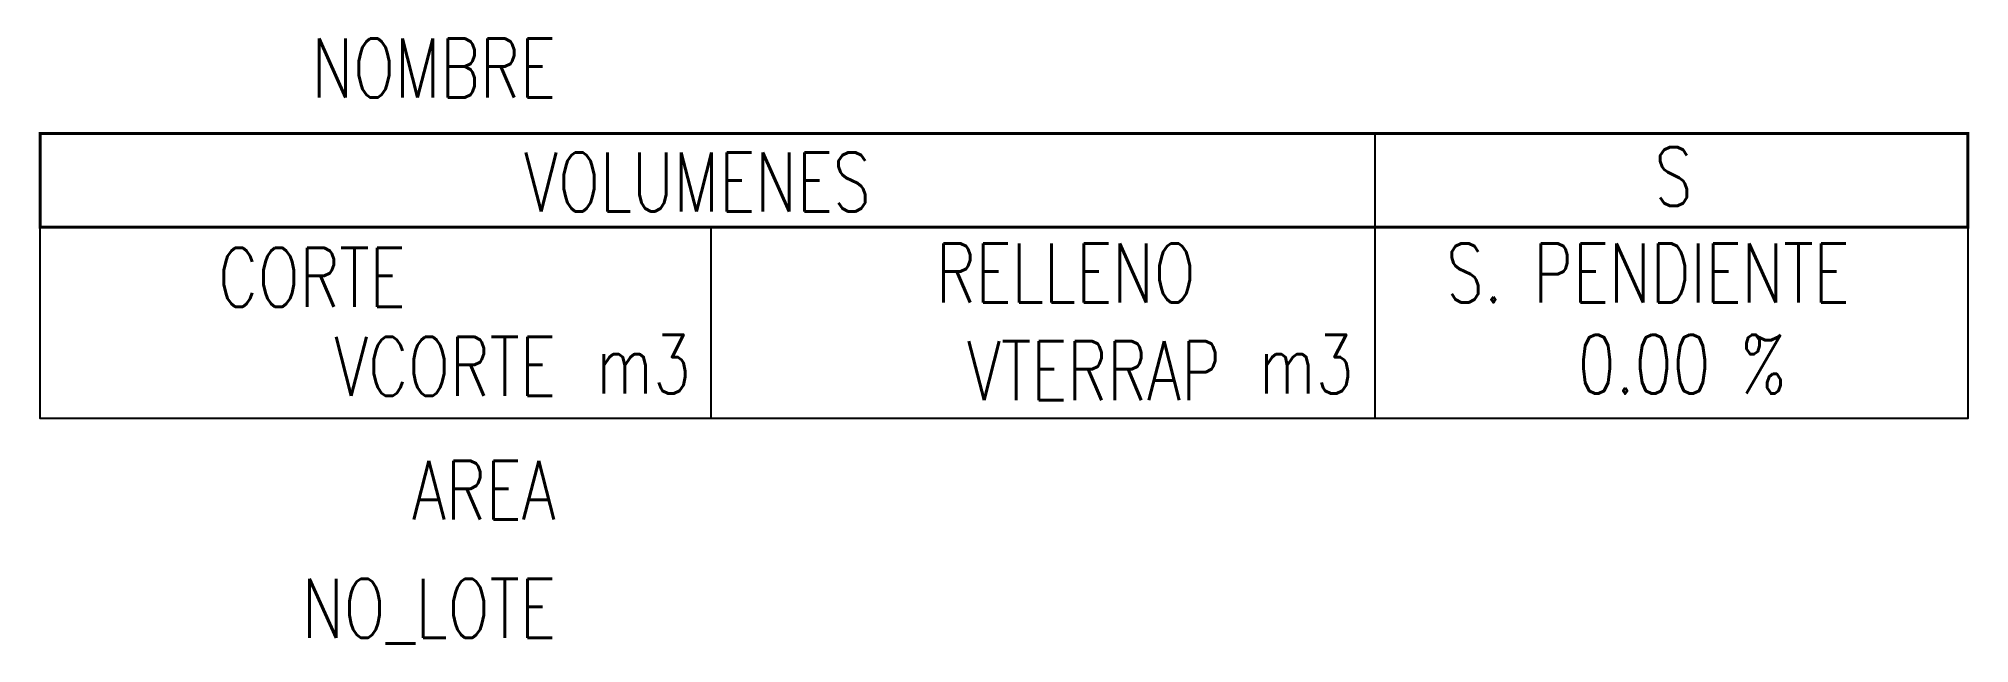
# Model space of a CAD drawing. Extents: x -0.1 to 65.5, y -7.6 to 12.9.
import ezdxf
from ezdxf.enums import TextEntityAlignment as Align

# ---------------------------------------------------------------- set-up
doc = ezdxf.new("R2010")
doc.units = 0
doc.header["$MEASUREMENT"] = 0
doc.layers.add('NIVTNF', color=3, linetype='CONTINUOUS')
doc.styles.add('ROMANS', font='romans.shx')

msp = doc.modelspace()

# ---------------------------------------------------------------- linework, layer by layer
at = {"layer": 'NIVTNF'}
for p, q in [((45.297, 0), (45.297, 9.675)), ((22.757, 6.494), (22.757, 0))]:
    msp.add_line(p, q, dxfattribs=at)
at = {"layer": 'NIVTNF', "const_width": 0.1}
msp.add_lwpolyline([(0, 9.675), (65.405, 9.675), (65.405, 6.494), (0, 6.494)], close=True, dxfattribs=at)
at = {"layer": 'NIVTNF'}
msp.add_lwpolyline([(0, 9.675), (65.405, 9.675), (65.405, 0), (0, 0)], close=True, dxfattribs=at)

# ---------------------------------------------------------------- texts
at = {"layer": 'NIVTNF', "style": 'ROMANS', "width": 0.75}
for s, p in [('S', (54.776, 7.215)), ('VOLUMENES', (16.419, 7.031)), ('RELLENO', (30.394, 3.943)), ('S. PENDIENTE', (47.699, 3.943)), ('CORTE', (6.04, 3.793)), ('m3', (18.869, 0.847)), ('m3', (41.349, 0.847)), ('0.00 %', (52.168, 0.847))]:
    msp.add_text(s, height=2, dxfattribs=at).set_placement(p)
at = {"layer": 'NIVTNF', "style": 'ROMANS', "width": 0.75, "flags": 1}
for tag, text, p in [('NOMBRE', 'X', (17.499, 10.895)), ('AREA', '0.000', (17.499, -3.43)), ('NO_LOTE', '0.000', (17.499, -7.44))]:
    msp.add_attdef(tag, text=text, height=2, dxfattribs=at).set_placement(p, align=Align.RIGHT)
at = {"layer": 'NIVTNF', "style": 'ROMANS', "width": 0.75}
for tag, p in [('VCORTE', (17.499, 0.772)), ('VTERRAP', (40.061, 0.626))]:
    msp.add_attdef(tag, text='0.000', height=2, dxfattribs=at).set_placement(p, align=Align.RIGHT)

doc.saveas('drawing.dxf')
